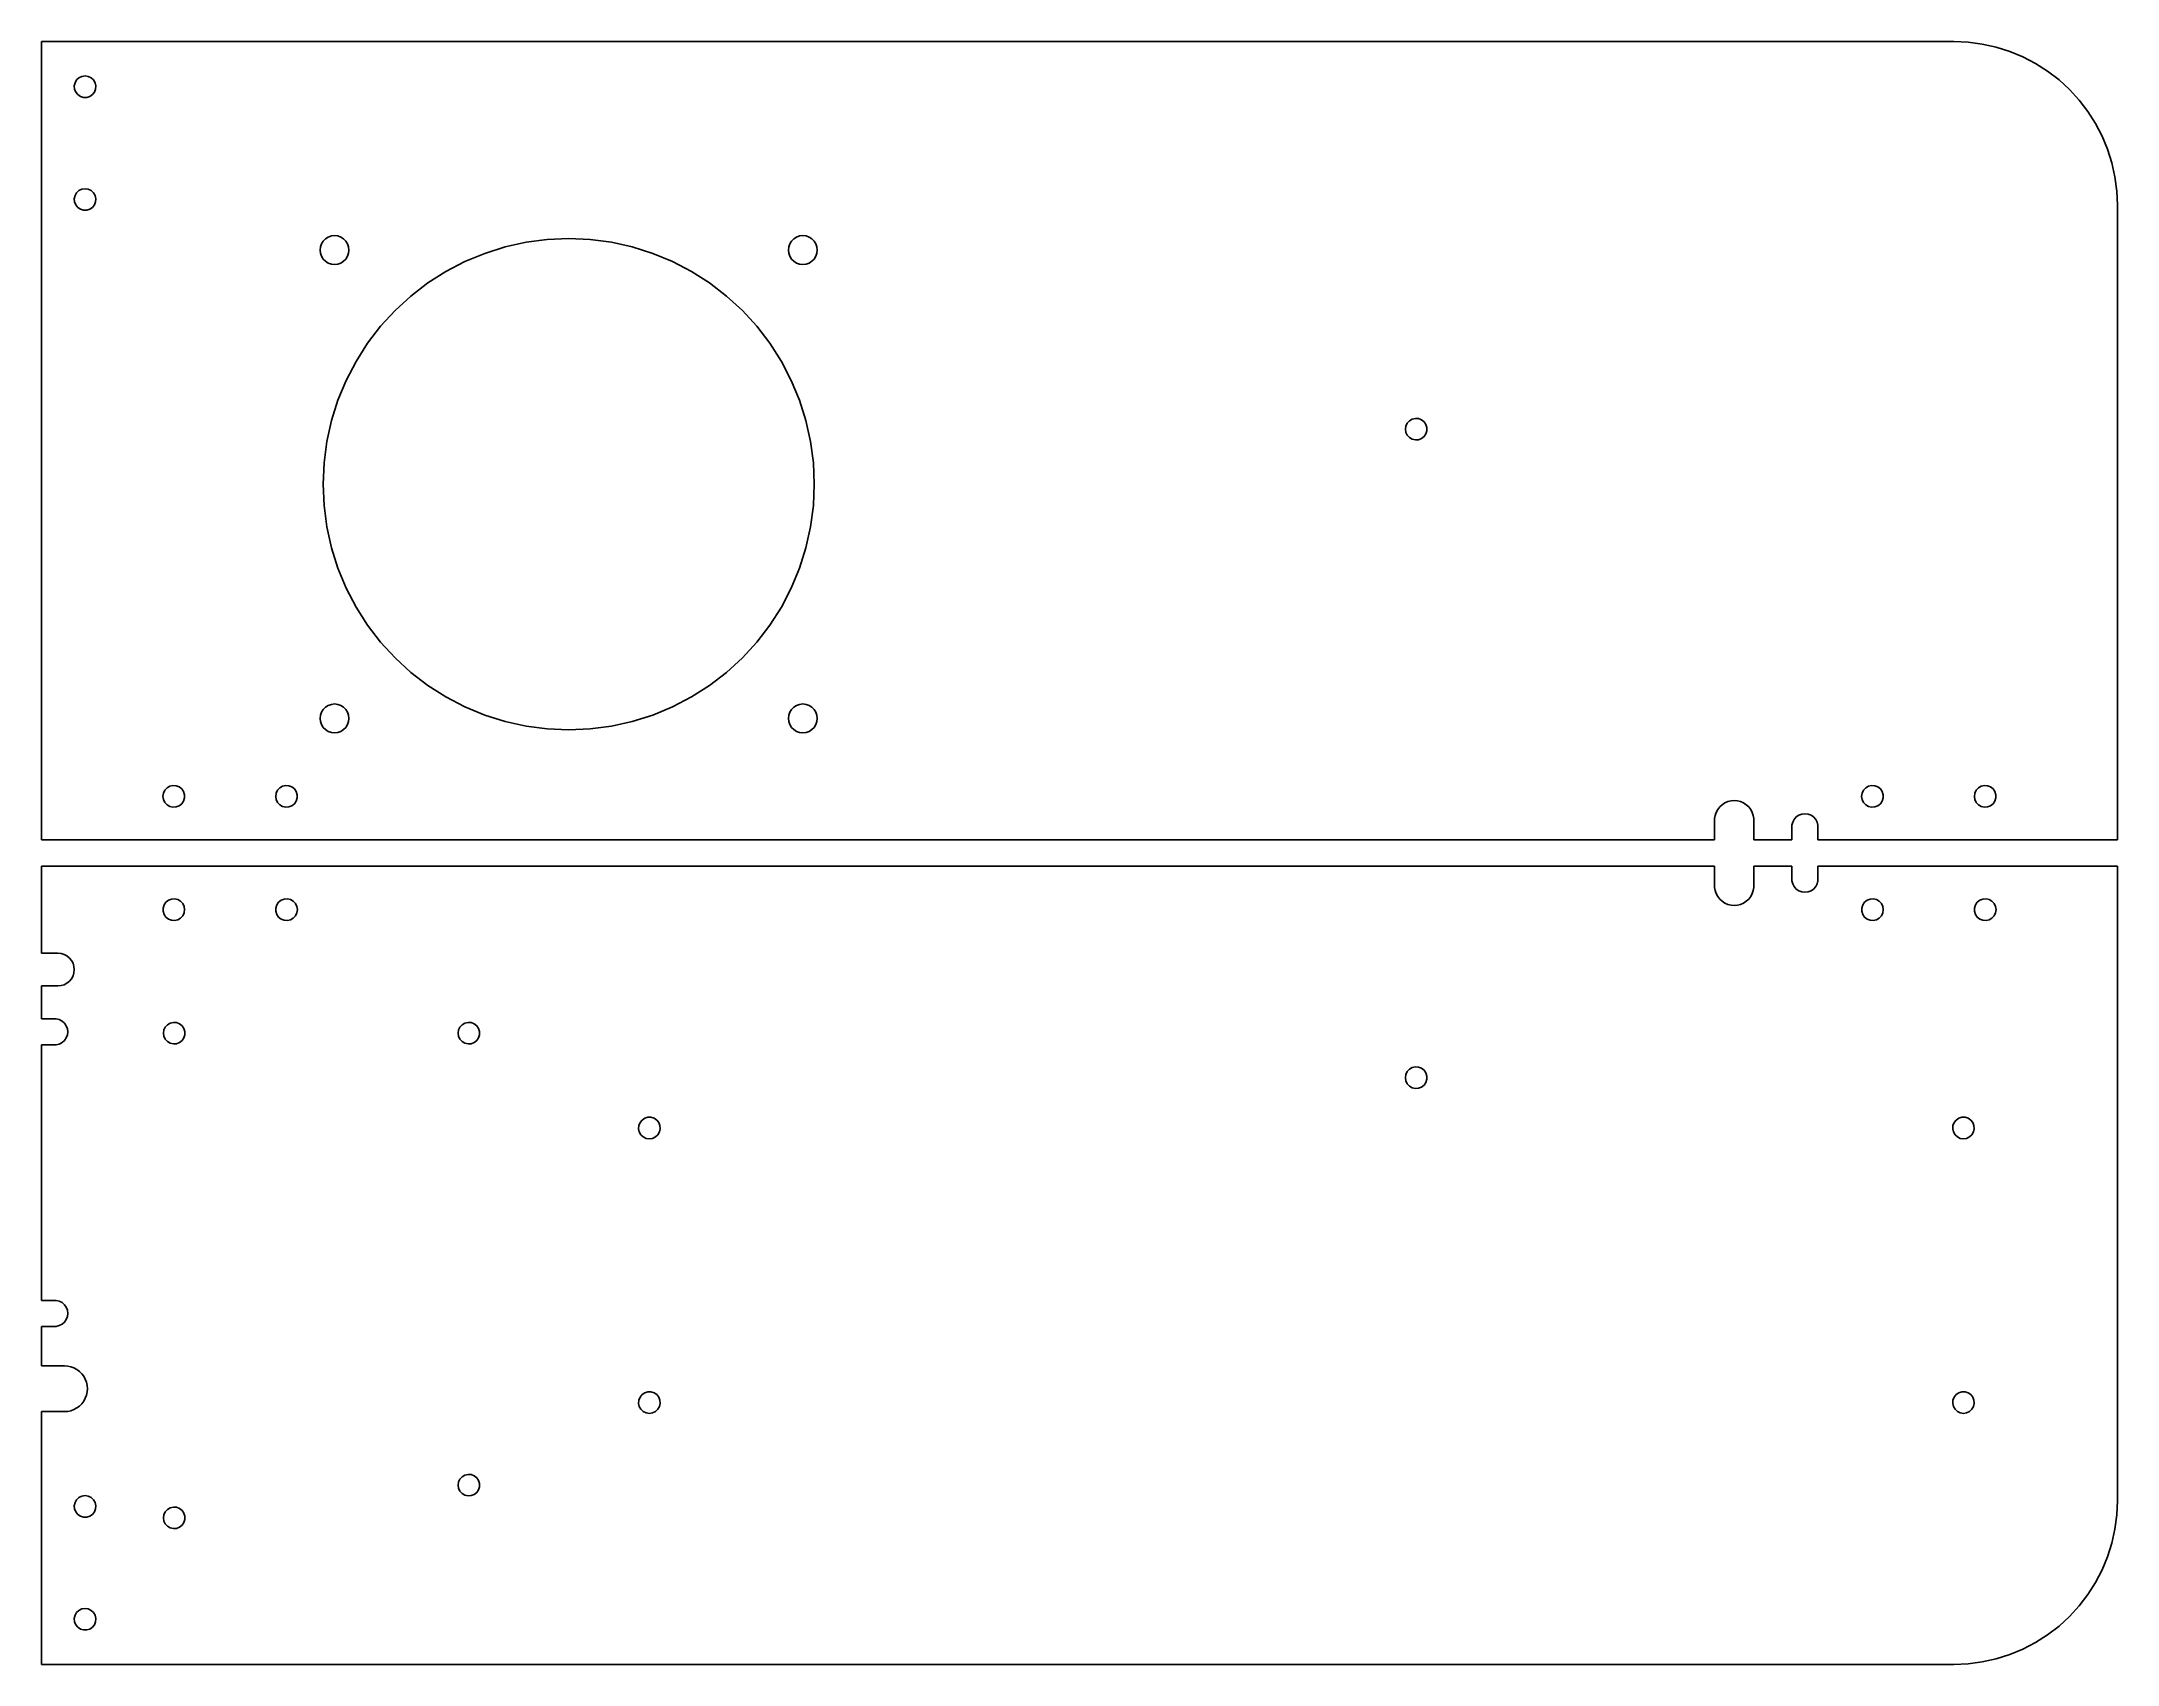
# Model space of a CAD drawing. Header units: metres. Extents: x 0 to 317, y -126 to 122.
import ezdxf

# ---------------------------------------------------------------- set-up
doc = ezdxf.new("R2010")
doc.units = ezdxf.units.M

msp = doc.modelspace()

# ---------------------------------------------------------------- linework, layer by layer
for p, q in [((292, 121.88), (0, 121.88)), ((0, 121.88), (0, 0)), ((294.179, 121.785), (292, 121.88)), ((296.341, 121.5), (294.179, 121.785)), ((298.47, 121.028), (296.341, 121.5)), ((300.55, 120.372), (298.47, 121.028)), ((302.565, 119.538), (300.55, 120.372)), ((304.5, 118.531), (302.565, 119.538)), ((306.339, 117.359), (304.5, 118.531)), ((308.07, 116.031), (306.339, 117.359)), ((5.00461, 115.103), (5.11404, 115.583)), ((5.04137, 114.613), (5.00461, 115.103)), ((5.22105, 114.155), (5.04137, 114.613)), ((5.11404, 115.583), (5.35997, 116.009)), ((5.52771, 113.77), (5.22105, 114.155)), ((5.35997, 116.009), (5.72052, 116.343)), ((5.72052, 116.343), (6.16365, 116.557)), ((6.16365, 116.557), (6.64999, 116.63)), ((6.64999, 116.63), (7.13634, 116.557)), ((7.13634, 116.557), (7.57947, 116.343)), ((7.57947, 116.343), (7.94002, 116.009)), ((8.07893, 114.155), (7.77228, 113.77)), ((7.94002, 116.009), (8.18593, 115.583)), ((8.25862, 114.613), (8.07893, 114.155)), ((8.18593, 115.583), (8.29538, 115.103)), ((8.29538, 115.103), (8.25862, 114.613)), ((309.678, 114.558), (308.07, 116.031)), ((311.151, 112.95), (309.678, 114.558)), ((5.93408, 113.493), (5.52771, 113.77)), ((6.40407, 113.348), (5.93408, 113.493)), ((6.8959, 113.348), (6.40407, 113.348)), ((7.36591, 113.493), (6.8959, 113.348)), ((7.77228, 113.77), (7.36591, 113.493)), ((312.479, 111.219), (311.151, 112.95)), ((313.651, 109.38), (312.479, 111.219)), ((314.658, 107.445), (313.651, 109.38)), ((315.492, 105.43), (314.658, 107.445)), ((316.148, 103.35), (315.492, 105.43)), ((316.62, 101.221), (316.148, 103.35)), ((5.00461, 97.8833), (5.11404, 98.3628)), ((5.11404, 98.3628), (5.35997, 98.7888)), ((5.35997, 98.7888), (5.72052, 99.1233)), ((5.72052, 99.1233), (6.16365, 99.3367)), ((6.16365, 99.3367), (6.64999, 99.41)), ((6.64999, 99.41), (7.13634, 99.3367)), ((7.13634, 99.3367), (7.57947, 99.1233)), ((7.57947, 99.1233), (7.94002, 98.7888)), ((7.94002, 98.7888), (8.18593, 98.3628)), ((8.18593, 98.3628), (8.29538, 97.8833)), ((316.905, 99.0589), (316.62, 101.221)), ((317, 96.88), (316.905, 99.0589)), ((5.04137, 97.3928), (5.00461, 97.8833)), ((5.22105, 96.935), (5.04137, 97.3928)), ((5.52771, 96.5505), (5.22105, 96.935)), ((5.93408, 96.2734), (5.52771, 96.5505)), ((6.40407, 96.1284), (5.93408, 96.2734)), ((6.8959, 96.1284), (6.40407, 96.1284)), ((7.36591, 96.2734), (6.8959, 96.1284)), ((7.77228, 96.5505), (7.36591, 96.2734)), ((8.07893, 96.935), (7.77228, 96.5505)), ((8.25862, 97.3928), (8.07893, 96.935)), ((8.29538, 97.8833), (8.25862, 97.3928)), ((317, 0), (317, 96.88)), ((43.3783, 91.77), (43.7955, 92.0321)), ((43.7955, 92.0321), (44.2605, 92.1948)), ((44.2605, 92.1948), (44.75, 92.25)), ((44.75, 92.25), (45.2395, 92.1948)), ((45.2395, 92.1948), (45.7045, 92.0321)), ((45.7045, 92.0321), (46.1217, 91.77)), ((114.878, 91.77), (115.295, 92.0321)), ((115.295, 92.0321), (115.76, 92.1948)), ((115.76, 92.1948), (116.25, 92.25)), ((116.25, 92.25), (116.74, 92.1948)), ((116.74, 92.1948), (117.205, 92.0321)), ((117.205, 92.0321), (117.622, 91.77)), ((42.55, 90.05), (42.6051, 90.5395)), ((42.6051, 89.5604), (42.55, 90.05)), ((42.6051, 90.5395), (42.7679, 91.0045)), ((42.7679, 89.0954), (42.6051, 89.5604)), ((42.7679, 91.0045), (43.03, 91.4217)), ((43.03, 88.6783), (42.7679, 89.0954)), ((43.03, 91.4217), (43.3783, 91.77)), ((46.1217, 91.77), (46.47, 91.4217)), ((46.47, 91.4217), (46.7321, 91.0045)), ((46.7321, 89.0954), (46.47, 88.6783)), ((46.7321, 91.0045), (46.8948, 90.5395)), ((46.8948, 89.5604), (46.7321, 89.0954)), ((46.8948, 90.5395), (46.95, 90.05)), ((46.95, 90.05), (46.8948, 89.5604)), ((64.6518, 88.2865), (67.6742, 89.5385)), ((67.6742, 89.5385), (70.7943, 90.5222)), ((70.7943, 90.5222), (73.9882, 91.2303)), ((73.9882, 91.2303), (77.2317, 91.6573)), ((77.2317, 91.6573), (80.5, 91.8)), ((80.5, 91.8), (83.7683, 91.6573)), ((83.7683, 91.6573), (87.0118, 91.2303)), ((87.0118, 91.2303), (90.2057, 90.5222)), ((90.2057, 90.5222), (93.3257, 89.5385)), ((93.3257, 89.5385), (96.3482, 88.2865)), ((114.05, 90.05), (114.105, 90.5395)), ((114.105, 89.5604), (114.05, 90.05)), ((114.105, 90.5395), (114.268, 91.0045)), ((114.268, 89.0954), (114.105, 89.5604)), ((114.268, 91.0045), (114.53, 91.4217)), ((114.53, 88.6783), (114.268, 89.0954)), ((114.53, 91.4217), (114.878, 91.77)), ((117.622, 91.77), (117.97, 91.4217)), ((117.97, 91.4217), (118.232, 91.0045)), ((118.232, 89.0954), (117.97, 88.6783)), ((118.232, 91.0045), (118.395, 90.5395)), ((118.395, 89.5604), (118.232, 89.0954)), ((118.395, 90.5395), (118.45, 90.05)), ((118.45, 90.05), (118.395, 89.5604)), ((43.3783, 88.33), (43.03, 88.6783)), ((43.7955, 88.0679), (43.3783, 88.33)), ((44.2605, 87.9052), (43.7955, 88.0679)), ((44.75, 87.85), (44.2605, 87.9052)), ((45.2395, 87.9052), (44.75, 87.85)), ((45.7045, 88.0679), (45.2395, 87.9052)), ((46.1217, 88.33), (45.7045, 88.0679)), ((46.47, 88.6783), (46.1217, 88.33)), ((58.9909, 85.0182), (61.75, 86.7759)), ((61.75, 86.7759), (64.6518, 88.2865)), ((96.3482, 88.2865), (99.25, 86.7759)), ((99.25, 86.7759), (102.009, 85.0182)), ((114.878, 88.33), (114.53, 88.6783)), ((115.295, 88.0679), (114.878, 88.33)), ((115.76, 87.9052), (115.295, 88.0679)), ((116.25, 87.85), (115.76, 87.9052)), ((116.74, 87.9052), (116.25, 87.85)), ((117.205, 88.0679), (116.74, 87.9052)), ((117.622, 88.33), (117.205, 88.0679)), ((117.97, 88.6783), (117.622, 88.33)), ((53.9835, 80.8165), (56.3955, 83.0267)), ((56.3955, 83.0267), (58.9909, 85.0182)), ((102.009, 85.0182), (104.605, 83.0267)), ((104.605, 83.0267), (107.016, 80.8165)), ((51.7733, 78.4045), (53.9835, 80.8165)), ((107.016, 80.8165), (109.227, 78.4045)), ((49.7818, 75.8091), (51.7733, 78.4045)), ((109.227, 78.4045), (111.218, 75.8091)), ((46.5135, 70.1482), (48.024, 73.05)), ((48.024, 73.05), (49.7818, 75.8091)), ((111.218, 75.8091), (112.976, 73.05)), ((112.976, 73.05), (114.487, 70.1482)), ((45.2615, 67.1257), (46.5135, 70.1482)), ((114.487, 70.1482), (115.738, 67.1257)), ((44.2778, 64.0057), (45.2615, 67.1257)), ((115.738, 67.1257), (116.722, 64.0057)), ((43.5697, 60.8118), (44.2778, 64.0057)), ((116.722, 64.0057), (117.43, 60.8118)), ((208.346, 63.1863), (208.559, 63.6295)), ((208.559, 63.6295), (208.894, 63.99)), ((208.894, 63.99), (209.319, 64.2359)), ((209.319, 64.2359), (209.799, 64.3454)), ((209.799, 64.3454), (210.289, 64.3086)), ((210.289, 64.3086), (210.747, 64.1289)), ((210.747, 64.1289), (211.132, 63.8223)), ((211.132, 63.8223), (211.409, 63.4159)), ((211.409, 63.4159), (211.554, 62.9459)), ((43.1427, 57.5683), (43.5697, 60.8118)), ((117.43, 60.8118), (117.857, 57.5683)), ((208.272, 62.7), (208.346, 63.1863)), ((208.346, 62.2136), (208.272, 62.7)), ((208.559, 61.7705), (208.346, 62.2136)), ((208.894, 61.41), (208.559, 61.7705)), ((209.319, 61.164), (208.894, 61.41)), ((209.799, 61.0546), (209.319, 61.164)), ((210.289, 61.0914), (209.799, 61.0546)), ((210.747, 61.2711), (210.289, 61.0914)), ((211.132, 61.5777), (210.747, 61.2711)), ((211.409, 61.9841), (211.132, 61.5777)), ((211.554, 62.4541), (211.409, 61.9841)), ((211.554, 62.9459), (211.554, 62.4541)), ((43, 54.3), (43.1427, 57.5683)), ((117.857, 57.5683), (118, 54.3)), ((43.1427, 51.0316), (43, 54.3)), ((118, 54.3), (117.857, 51.0316)), ((43.5697, 47.7882), (43.1427, 51.0316)), ((117.857, 51.0316), (117.43, 47.7882)), ((44.2778, 44.5943), (43.5697, 47.7882)), ((117.43, 47.7882), (116.722, 44.5943)), ((45.2615, 41.4742), (44.2778, 44.5943)), ((116.722, 44.5943), (115.738, 41.4742)), ((46.5135, 38.4518), (45.2615, 41.4742)), ((115.738, 41.4742), (114.487, 38.4518)), ((48.024, 35.55), (46.5135, 38.4518)), ((114.487, 38.4518), (112.976, 35.55)), ((49.7818, 32.7909), (48.024, 35.55)), ((112.976, 35.55), (111.218, 32.7909)), ((51.7733, 30.1954), (49.7818, 32.7909)), ((111.218, 32.7909), (109.227, 30.1954)), ((53.9835, 27.7835), (51.7733, 30.1954)), ((109.227, 30.1954), (107.016, 27.7835)), ((56.3955, 25.5733), (53.9835, 27.7835)), ((58.9909, 23.5818), (56.3955, 25.5733)), ((104.605, 25.5733), (102.009, 23.5818)), ((107.016, 27.7835), (104.605, 25.5733)), ((61.75, 21.824), (58.9909, 23.5818)), ((102.009, 23.5818), (99.25, 21.824)), ((42.55, 18.55), (42.6051, 19.0395)), ((42.6051, 19.0395), (42.7679, 19.5045)), ((42.7679, 19.5045), (43.03, 19.9217)), ((43.03, 19.9217), (43.3783, 20.27)), ((43.3783, 20.27), (43.7955, 20.5321)), ((43.7955, 20.5321), (44.2605, 20.6948)), ((44.2605, 20.6948), (44.75, 20.75)), ((44.75, 20.75), (45.2395, 20.6948)), ((45.2395, 20.6948), (45.7045, 20.5321)), ((45.7045, 20.5321), (46.1217, 20.27)), ((46.1217, 20.27), (46.47, 19.9217)), ((46.47, 19.9217), (46.7321, 19.5045)), ((46.7321, 19.5045), (46.8948, 19.0395)), ((46.8948, 19.0395), (46.95, 18.55)), ((64.6518, 20.3134), (61.75, 21.824)), ((67.6742, 19.0615), (64.6518, 20.3134)), ((70.7943, 18.0778), (67.6742, 19.0615)), ((93.3257, 19.0615), (90.2057, 18.0778)), ((96.3482, 20.3134), (93.3257, 19.0615)), ((99.25, 21.824), (96.3482, 20.3134)), ((114.05, 18.55), (114.105, 19.0395)), ((114.105, 19.0395), (114.268, 19.5045)), ((114.268, 19.5045), (114.53, 19.9217)), ((114.53, 19.9217), (114.878, 20.27)), ((114.878, 20.27), (115.295, 20.5321)), ((115.295, 20.5321), (115.76, 20.6948)), ((115.76, 20.6948), (116.25, 20.75)), ((116.25, 20.75), (116.74, 20.6948)), ((116.74, 20.6948), (117.205, 20.5321)), ((117.205, 20.5321), (117.622, 20.27)), ((117.622, 20.27), (117.97, 19.9217)), ((117.97, 19.9217), (118.232, 19.5045)), ((118.232, 19.5045), (118.395, 19.0395)), ((118.395, 19.0395), (118.45, 18.55)), ((42.6051, 18.0604), (42.55, 18.55)), ((42.7679, 17.5954), (42.6051, 18.0604)), ((43.03, 17.1783), (42.7679, 17.5954)), ((43.3783, 16.83), (43.03, 17.1783)), ((43.7955, 16.5679), (43.3783, 16.83)), ((44.2605, 16.4052), (43.7955, 16.5679)), ((44.75, 16.35), (44.2605, 16.4052)), ((45.2395, 16.4052), (44.75, 16.35)), ((45.7045, 16.5679), (45.2395, 16.4052)), ((46.1217, 16.83), (45.7045, 16.5679)), ((46.47, 17.1783), (46.1217, 16.83)), ((46.7321, 17.5954), (46.47, 17.1783)), ((46.8948, 18.0604), (46.7321, 17.5954)), ((46.95, 18.55), (46.8948, 18.0604)), ((73.9882, 17.3697), (70.7943, 18.0778)), ((77.2317, 16.9427), (73.9882, 17.3697)), ((80.5, 16.8), (77.2317, 16.9427)), ((83.7683, 16.9427), (80.5, 16.8)), ((87.0118, 17.3697), (83.7683, 16.9427)), ((90.2057, 18.0778), (87.0118, 17.3697)), ((114.105, 18.0604), (114.05, 18.55)), ((114.268, 17.5954), (114.105, 18.0604)), ((114.53, 17.1783), (114.268, 17.5954)), ((114.878, 16.83), (114.53, 17.1783)), ((115.295, 16.5679), (114.878, 16.83)), ((115.76, 16.4052), (115.295, 16.5679)), ((116.25, 16.35), (115.76, 16.4052)), ((116.74, 16.4052), (116.25, 16.35)), ((117.205, 16.5679), (116.74, 16.4052)), ((117.622, 16.83), (117.205, 16.5679)), ((117.97, 17.1783), (117.622, 16.83)), ((118.232, 17.5954), (117.97, 17.1783)), ((118.395, 18.0604), (118.232, 17.5954)), ((118.45, 18.55), (118.395, 18.0604)), ((18.55, 6.64999), (18.6233, 7.13634)), ((18.6233, 6.16365), (18.55, 6.64999)), ((18.6233, 7.13634), (18.8367, 7.57947)), ((18.8367, 7.57947), (19.1712, 7.94002)), ((19.1712, 7.94002), (19.5972, 8.18593)), ((19.5972, 8.18593), (20.0767, 8.29538)), ((20.0767, 8.29538), (20.5672, 8.25862)), ((20.5672, 8.25862), (21.025, 8.07893)), ((21.025, 8.07893), (21.4095, 7.77228)), ((21.4095, 7.77228), (21.6866, 7.36591)), ((21.6866, 7.36591), (21.8316, 6.8959)), ((21.8316, 6.40407), (21.6866, 5.93408)), ((21.8316, 6.8959), (21.8316, 6.40407)), ((35.77, 6.64999), (35.8433, 7.13634)), ((35.8433, 6.16365), (35.77, 6.64999)), ((35.8433, 7.13634), (36.0567, 7.57947)), ((36.0567, 7.57947), (36.3912, 7.94002)), ((36.3912, 7.94002), (36.8172, 8.18593)), ((36.8172, 8.18593), (37.2967, 8.29538)), ((37.2967, 8.29538), (37.7872, 8.25862)), ((37.7872, 8.25862), (38.245, 8.07893)), ((38.245, 8.07893), (38.6295, 7.77228)), ((38.6295, 7.77228), (38.9066, 7.36591)), ((38.9066, 7.36591), (39.0516, 6.8959)), ((39.0516, 6.40407), (38.9066, 5.93408)), ((39.0516, 6.8959), (39.0516, 6.40407)), ((277.93, 6.64999), (278.003, 7.13634)), ((278.003, 6.16365), (277.93, 6.64999)), ((278.003, 7.13634), (278.217, 7.57947)), ((278.217, 7.57947), (278.551, 7.94002)), ((278.551, 7.94002), (278.977, 8.18593)), ((278.977, 8.18593), (279.457, 8.29538)), ((279.457, 8.29538), (279.947, 8.25862)), ((279.947, 8.25862), (280.405, 8.07893)), ((280.405, 8.07893), (280.79, 7.77228)), ((280.79, 7.77228), (281.067, 7.36591)), ((281.067, 7.36591), (281.212, 6.8959)), ((281.212, 6.40407), (281.067, 5.93408)), ((281.212, 6.8959), (281.212, 6.40407)), ((295.15, 6.64999), (295.223, 7.13634)), ((295.223, 6.16365), (295.15, 6.64999)), ((295.223, 7.13634), (295.437, 7.57947)), ((295.437, 7.57947), (295.771, 7.94002)), ((295.771, 7.94002), (296.197, 8.18593)), ((296.197, 8.18593), (296.677, 8.29538)), ((296.677, 8.29538), (297.167, 8.25862)), ((297.167, 8.25862), (297.625, 8.07893)), ((297.625, 8.07893), (298.01, 7.77228)), ((298.01, 7.77228), (298.287, 7.36591)), ((298.287, 7.36591), (298.432, 6.8959)), ((298.432, 6.40407), (298.287, 5.93408)), ((298.432, 6.8959), (298.432, 6.40407)), ((18.8367, 5.72052), (18.6233, 6.16365)), ((19.1712, 5.35997), (18.8367, 5.72052)), ((19.5972, 5.11404), (19.1712, 5.35997)), ((20.0767, 5.00461), (19.5972, 5.11404)), ((20.5672, 5.04137), (20.0767, 5.00461)), ((21.025, 5.22105), (20.5672, 5.04137)), ((21.4095, 5.52771), (21.025, 5.22105)), ((21.6866, 5.93408), (21.4095, 5.52771)), ((36.0567, 5.72052), (35.8433, 6.16365)), ((36.3912, 5.35997), (36.0567, 5.72052)), ((36.8172, 5.11404), (36.3912, 5.35997)), ((37.2967, 5.00461), (36.8172, 5.11404)), ((37.7872, 5.04137), (37.2967, 5.00461)), ((38.245, 5.22105), (37.7872, 5.04137)), ((38.6295, 5.52771), (38.245, 5.22105)), ((38.9066, 5.93408), (38.6295, 5.52771)), ((255.49, 3.24773), (255.572, 3.73645)), ((255.49, 0), (255.49, 3.24773)), ((255.572, 3.73645), (255.733, 4.20508)), ((255.733, 4.20508), (255.968, 4.64084)), ((255.968, 4.64084), (256.273, 5.03183)), ((256.273, 5.03183), (256.637, 5.36742)), ((256.637, 5.36742), (257.052, 5.63841)), ((257.052, 5.63841), (257.506, 5.83745)), ((257.506, 5.83745), (257.986, 5.95908)), ((257.986, 5.95908), (258.48, 6)), ((258.48, 6), (258.974, 5.95908)), ((258.974, 5.95908), (259.454, 5.83745)), ((259.454, 5.83745), (259.908, 5.63841)), ((259.908, 5.63841), (260.323, 5.36742)), ((260.323, 5.36742), (260.687, 5.03183)), ((260.687, 5.03183), (260.991, 4.64084)), ((260.991, 4.64084), (261.227, 4.20508)), ((261.227, 4.20508), (261.388, 3.73645)), ((261.388, 3.73645), (261.47, 3.24773)), ((261.47, 3.24773), (261.47, 0)), ((267.634, 3.13612), (267.954, 3.49701)), ((267.954, 3.49701), (268.351, 3.7709)), ((268.351, 3.7709), (268.801, 3.94188)), ((268.801, 3.94188), (269.28, 4)), ((269.28, 4), (269.759, 3.94188)), ((269.759, 3.94188), (270.209, 3.7709)), ((270.209, 3.7709), (270.606, 3.49701)), ((270.606, 3.49701), (270.926, 3.13612)), ((278.217, 5.72052), (278.003, 6.16365)), ((278.551, 5.35997), (278.217, 5.72052)), ((278.977, 5.11404), (278.551, 5.35997)), ((279.457, 5.00461), (278.977, 5.11404)), ((279.947, 5.04137), (279.457, 5.00461)), ((280.405, 5.22105), (279.947, 5.04137)), ((280.79, 5.52771), (280.405, 5.22105)), ((281.067, 5.93408), (280.79, 5.52771)), ((295.437, 5.72052), (295.223, 6.16365)), ((295.771, 5.35997), (295.437, 5.72052)), ((296.197, 5.11404), (295.771, 5.35997)), ((296.677, 5.00461), (296.197, 5.11404)), ((297.167, 5.04137), (296.677, 5.00461)), ((297.625, 5.22105), (297.167, 5.04137)), ((298.01, 5.52771), (297.625, 5.22105)), ((298.287, 5.93408), (298.01, 5.52771)), ((0, 0), (255.49, 0)), ((261.47, 0), (267.295, 0)), ((267.295, 2.24106), (267.41, 2.7092)), ((267.295, 0), (267.295, 2.24106)), ((267.41, 2.7092), (267.634, 3.13612)), ((270.926, 3.13612), (271.15, 2.7092)), ((271.15, 2.7092), (271.265, 2.24106)), ((271.265, 2.24106), (271.265, 0)), ((271.265, 0), (317, 0)), ((255.49, -3.99998), (0, -3.99998)), ((0, -3.99998), (0, -17.3)), ((255.49, -7.24773), (255.49, -3.99998)), ((267.295, -3.99998), (261.47, -3.99998)), ((261.47, -3.99998), (261.47, -7.24773)), ((267.295, -6.24106), (267.295, -3.99998)), ((267.41, -6.7092), (267.295, -6.24106)), ((271.265, -6.24106), (271.15, -6.7092)), ((317, -3.99998), (271.265, -3.99998)), ((271.265, -3.99998), (271.265, -6.24106)), ((317, -100.88), (317, -3.99998)), ((18.9905, -9.52771), (19.375, -9.22105)), ((19.375, -9.22105), (19.8328, -9.04137)), ((19.8328, -9.04137), (20.3233, -9.00461)), ((20.3233, -9.00461), (20.8028, -9.11404)), ((20.8028, -9.11404), (21.2287, -9.35997)), ((21.2287, -9.35997), (21.5633, -9.72052)), ((36.2104, -9.52771), (36.595, -9.22105)), ((36.595, -9.22105), (37.0528, -9.04137)), ((37.0528, -9.04137), (37.5433, -9.00461)), ((37.5433, -9.00461), (38.0228, -9.11404)), ((38.0228, -9.11404), (38.4487, -9.35997)), ((38.4487, -9.35997), (38.7833, -9.72052)), ((255.572, -7.73645), (255.49, -7.24773)), ((255.733, -8.20508), (255.572, -7.73645)), ((255.968, -8.64084), (255.733, -8.20508)), ((256.273, -9.03183), (255.968, -8.64084)), ((256.637, -9.36742), (256.273, -9.03183)), ((257.052, -9.63841), (256.637, -9.36742)), ((260.323, -9.36742), (259.908, -9.63841)), ((260.687, -9.03183), (260.323, -9.36742)), ((260.991, -8.64084), (260.687, -9.03183)), ((261.227, -8.20508), (260.991, -8.64084)), ((261.388, -7.73645), (261.227, -8.20508)), ((261.47, -7.24773), (261.388, -7.73645)), ((267.634, -7.13612), (267.41, -6.7092)), ((267.954, -7.49701), (267.634, -7.13612)), ((268.351, -7.7709), (267.954, -7.49701)), ((268.801, -7.94188), (268.351, -7.7709)), ((269.28, -8), (268.801, -7.94188)), ((269.759, -7.94188), (269.28, -8)), ((270.209, -7.7709), (269.759, -7.94188)), ((270.606, -7.49701), (270.209, -7.7709)), ((270.926, -7.13612), (270.606, -7.49701)), ((271.15, -6.7092), (270.926, -7.13612)), ((278.37, -9.52771), (278.755, -9.22105)), ((278.755, -9.22105), (279.213, -9.04137)), ((279.213, -9.04137), (279.703, -9.00461)), ((279.703, -9.00461), (280.183, -9.11404)), ((280.183, -9.11404), (280.609, -9.35997)), ((280.609, -9.35997), (280.943, -9.72052)), ((295.59, -9.52771), (295.975, -9.22105)), ((295.975, -9.22105), (296.433, -9.04137)), ((296.433, -9.04137), (296.923, -9.00461)), ((296.923, -9.00461), (297.403, -9.11404)), ((297.403, -9.11404), (297.829, -9.35997)), ((297.829, -9.35997), (298.163, -9.72052)), ((18.5684, -10.4041), (18.7134, -9.93408)), ((18.5684, -10.8959), (18.5684, -10.4041)), ((18.7134, -11.3659), (18.5684, -10.8959)), ((18.7134, -9.93408), (18.9905, -9.52771)), ((18.9905, -11.7723), (18.7134, -11.3659)), ((19.375, -12.0789), (18.9905, -11.7723)), ((19.8328, -12.2586), (19.375, -12.0789)), ((20.3233, -12.2954), (19.8328, -12.2586)), ((20.8028, -12.1859), (20.3233, -12.2954)), ((21.2287, -11.94), (20.8028, -12.1859)), ((21.5633, -11.5795), (21.2287, -11.94)), ((21.5633, -9.72052), (21.7767, -10.1637)), ((21.7767, -11.1363), (21.5633, -11.5795)), ((21.7767, -10.1637), (21.85, -10.65)), ((21.85, -10.65), (21.7767, -11.1363)), ((35.7884, -10.4041), (35.9334, -9.93408)), ((35.7884, -10.8959), (35.7884, -10.4041)), ((35.9334, -11.3659), (35.7884, -10.8959)), ((35.9334, -9.93408), (36.2104, -9.52771)), ((36.2104, -11.7723), (35.9334, -11.3659)), ((36.595, -12.0789), (36.2104, -11.7723)), ((37.0528, -12.2586), (36.595, -12.0789)), ((37.5433, -12.2954), (37.0528, -12.2586)), ((38.0228, -12.1859), (37.5433, -12.2954)), ((38.4487, -11.94), (38.0228, -12.1859)), ((38.7833, -11.5795), (38.4487, -11.94)), ((38.7833, -9.72052), (38.9967, -10.1637)), ((38.9967, -11.1363), (38.7833, -11.5795)), ((38.9967, -10.1637), (39.07, -10.65)), ((39.07, -10.65), (38.9967, -11.1363)), ((257.506, -9.83745), (257.052, -9.63841)), ((257.986, -9.95908), (257.506, -9.83745)), ((258.48, -10), (257.986, -9.95908)), ((258.974, -9.95908), (258.48, -10)), ((259.454, -9.83745), (258.974, -9.95908)), ((259.908, -9.63841), (259.454, -9.83745)), ((277.948, -10.4041), (278.093, -9.93408)), ((277.948, -10.8959), (277.948, -10.4041)), ((278.093, -11.3659), (277.948, -10.8959)), ((278.093, -9.93408), (278.37, -9.52771)), ((278.37, -11.7723), (278.093, -11.3659)), ((278.755, -12.0789), (278.37, -11.7723)), ((279.213, -12.2586), (278.755, -12.0789)), ((279.703, -12.2954), (279.213, -12.2586)), ((280.183, -12.1859), (279.703, -12.2954)), ((280.609, -11.94), (280.183, -12.1859)), ((280.943, -11.5795), (280.609, -11.94)), ((280.943, -9.72052), (281.157, -10.1637)), ((281.157, -11.1363), (280.943, -11.5795)), ((281.157, -10.1637), (281.23, -10.65)), ((281.23, -10.65), (281.157, -11.1363)), ((295.168, -10.4041), (295.313, -9.93408)), ((295.168, -10.8959), (295.168, -10.4041)), ((295.313, -11.3659), (295.168, -10.8959)), ((295.313, -9.93408), (295.59, -9.52771)), ((295.59, -11.7723), (295.313, -11.3659)), ((295.975, -12.0789), (295.59, -11.7723)), ((296.433, -12.2586), (295.975, -12.0789)), ((296.923, -12.2954), (296.433, -12.2586)), ((297.403, -12.1859), (296.923, -12.2954)), ((297.829, -11.94), (297.403, -12.1859)), ((298.163, -11.5795), (297.829, -11.94)), ((298.163, -9.72052), (298.377, -10.1637)), ((298.377, -11.1363), (298.163, -11.5795)), ((298.377, -10.1637), (298.45, -10.65)), ((298.45, -10.65), (298.377, -11.1363)), ((0, -17.3), (2.5, -17.3)), ((2.5, -17.3), (2.98772, -17.348)), ((2.98772, -17.348), (3.4567, -17.4903)), ((3.4567, -17.4903), (3.88892, -17.7213)), ((3.88892, -17.7213), (4.26776, -18.0322)), ((4.26776, -18.0322), (4.57866, -18.4111)), ((4.57866, -18.4111), (4.80969, -18.8433)), ((4.80969, -18.8433), (4.95195, -19.3123)), ((3.4567, -22.1097), (2.98772, -22.252)), ((3.88892, -21.8787), (3.4567, -22.1097)), ((4.26776, -21.5678), (3.88892, -21.8787)), ((4.57866, -21.1889), (4.26776, -21.5678)), ((4.80969, -20.7567), (4.57866, -21.1889)), ((4.95195, -20.2877), (4.80969, -20.7567)), ((4.95195, -19.3123), (5, -19.8)), ((5, -19.8), (4.95195, -20.2877)), ((2.49998, -22.3), (0, -22.3)), ((0, -22.3), (0, -27.3146)), ((2.98772, -22.252), (2.49998, -22.3)), ((0, -27.3146), (2.24106, -27.3146)), ((2.24106, -27.3146), (2.7092, -27.43)), ((2.7092, -27.43), (3.13612, -27.654)), ((3.13612, -27.654), (3.49701, -27.9737)), ((3.49701, -27.9737), (3.7709, -28.3705)), ((3.7709, -28.3705), (3.94188, -28.8214)), ((18.8967, -28.5705), (19.2312, -28.21)), ((19.2312, -28.21), (19.6572, -27.9641)), ((19.6572, -27.9641), (20.1367, -27.8546)), ((20.1367, -27.8546), (20.6272, -27.8914)), ((20.6272, -27.8914), (21.085, -28.071)), ((21.085, -28.071), (21.4695, -28.3777)), ((21.4695, -28.3777), (21.7466, -28.7841)), ((63.8967, -28.5705), (64.2312, -28.21)), ((64.2312, -28.21), (64.6572, -27.9641)), ((64.6572, -27.9641), (65.1367, -27.8546)), ((65.1367, -27.8546), (65.6272, -27.8914)), ((65.6272, -27.8914), (66.085, -28.071)), ((66.085, -28.071), (66.4695, -28.3777)), ((66.4695, -28.3777), (66.7466, -28.7841)), ((2.24106, -31.2854), (0, -31.2854)), ((0, -31.2854), (0, -70.2946)), ((2.7092, -31.17), (2.24106, -31.2854)), ((3.13612, -30.946), (2.7092, -31.17)), ((3.49701, -30.6262), (3.13612, -30.946)), ((3.7709, -30.2294), (3.49701, -30.6262)), ((3.94188, -29.7786), (3.7709, -30.2294)), ((3.94188, -28.8214), (4, -29.3)), ((4, -29.3), (3.94188, -29.7786)), ((18.61, -29.5), (18.6833, -29.0136)), ((18.6833, -29.9863), (18.61, -29.5)), ((18.6833, -29.0136), (18.8967, -28.5705)), ((18.8967, -30.4295), (18.6833, -29.9863)), ((19.2312, -30.79), (18.8967, -30.4295)), ((19.6572, -31.0359), (19.2312, -30.79)), ((20.1367, -31.1454), (19.6572, -31.0359)), ((20.6272, -31.1086), (20.1367, -31.1454)), ((21.085, -30.9289), (20.6272, -31.1086)), ((21.4695, -30.6223), (21.085, -30.9289)), ((21.7466, -30.2159), (21.4695, -30.6223)), ((21.7466, -28.7841), (21.8916, -29.2541)), ((21.8916, -29.7459), (21.7466, -30.2159)), ((21.8916, -29.2541), (21.8916, -29.7459)), ((63.61, -29.5), (63.6833, -29.0136)), ((63.6833, -29.9863), (63.61, -29.5)), ((63.6833, -29.0136), (63.8967, -28.5705)), ((63.8967, -30.4295), (63.6833, -29.9863)), ((64.2312, -30.79), (63.8967, -30.4295)), ((64.6572, -31.0359), (64.2312, -30.79)), ((65.1367, -31.1454), (64.6572, -31.0359)), ((65.6272, -31.1086), (65.1367, -31.1454)), ((66.085, -30.9289), (65.6272, -31.1086)), ((66.4695, -30.6223), (66.085, -30.9289)), ((66.7466, -30.2159), (66.4695, -30.6223)), ((66.7466, -28.7841), (66.8916, -29.2541)), ((66.8916, -29.7459), (66.7466, -30.2159)), ((66.8916, -29.2541), (66.8916, -29.7459)), ((208.894, -35.01), (209.319, -34.7641)), ((209.319, -34.7641), (209.799, -34.6546)), ((209.799, -34.6546), (210.289, -34.6914)), ((210.289, -34.6914), (210.747, -34.871)), ((208.272, -36.3), (208.346, -35.8136)), ((208.346, -36.7863), (208.272, -36.3)), ((208.346, -35.8136), (208.559, -35.3705)), ((208.559, -37.2295), (208.346, -36.7863)), ((208.559, -35.3705), (208.894, -35.01)), ((208.894, -37.59), (208.559, -37.2295)), ((209.319, -37.8359), (208.894, -37.59)), ((209.799, -37.9454), (209.319, -37.8359)), ((210.289, -37.9086), (209.799, -37.9454)), ((210.747, -37.7289), (210.289, -37.9086)), ((210.747, -34.871), (211.132, -35.1777)), ((211.132, -37.4223), (210.747, -37.7289)), ((211.132, -35.1777), (211.409, -35.5841)), ((211.409, -37.0159), (211.132, -37.4223)), ((211.409, -35.5841), (211.554, -36.0541)), ((211.554, -36.5459), (211.409, -37.0159)), ((211.554, -36.0541), (211.554, -36.5459)), ((91.1746, -44.1083), (91.2114, -43.6178)), ((91.284, -44.5878), (91.1746, -44.1083)), ((91.2114, -43.6178), (91.3911, -43.16)), ((91.3911, -43.16), (91.6977, -42.7755)), ((91.6977, -42.7755), (92.1041, -42.4984)), ((92.1041, -42.4984), (92.5741, -42.3534)), ((92.5741, -42.3534), (93.0659, -42.3534)), ((93.0659, -42.3534), (93.5359, -42.4984)), ((93.5359, -42.4984), (93.9423, -42.7755)), ((93.9423, -42.7755), (94.2489, -43.16)), ((94.2489, -43.16), (94.4286, -43.6178)), ((94.4654, -44.1083), (94.3559, -44.5878)), ((94.4286, -43.6178), (94.4654, -44.1083)), ((291.835, -44.1083), (291.871, -43.6178)), ((291.944, -44.5878), (291.835, -44.1083)), ((291.871, -43.6178), (292.051, -43.16)), ((292.051, -43.16), (292.358, -42.7755)), ((292.358, -42.7755), (292.764, -42.4984)), ((292.764, -42.4984), (293.234, -42.3534)), ((293.234, -42.3534), (293.726, -42.3534)), ((293.726, -42.3534), (294.196, -42.4984)), ((294.196, -42.4984), (294.602, -42.7755)), ((294.602, -42.7755), (294.909, -43.16)), ((294.909, -43.16), (295.089, -43.6178)), ((295.125, -44.1083), (295.016, -44.5878)), ((295.089, -43.6178), (295.125, -44.1083)), ((91.53, -45.0137), (91.284, -44.5878)), ((91.8905, -45.3483), (91.53, -45.0137)), ((92.3336, -45.5617), (91.8905, -45.3483)), ((92.82, -45.635), (92.3336, -45.5617)), ((93.3063, -45.5617), (92.82, -45.635)), ((93.7495, -45.3483), (93.3063, -45.5617)), ((94.11, -45.0137), (93.7495, -45.3483)), ((94.3559, -44.5878), (94.11, -45.0137)), ((292.19, -45.0137), (291.944, -44.5878)), ((292.551, -45.3483), (292.19, -45.0137)), ((292.994, -45.5617), (292.551, -45.3483)), ((293.48, -45.635), (292.994, -45.5617)), ((293.966, -45.5617), (293.48, -45.635)), ((294.409, -45.3483), (293.966, -45.5617)), ((294.77, -45.0137), (294.409, -45.3483)), ((295.016, -44.5878), (294.77, -45.0137)), ((0, -70.2946), (2.24106, -70.2946)), ((2.24106, -70.2946), (2.7092, -70.41)), ((2.7092, -70.41), (3.13612, -70.634)), ((3.13612, -70.634), (3.49701, -70.9538)), ((3.49701, -70.9538), (3.7709, -71.3505)), ((3.7709, -71.3505), (3.94188, -71.8014)), ((3.94188, -72.7586), (3.7709, -73.2094)), ((3.94188, -71.8014), (4, -72.28)), ((4, -72.28), (3.94188, -72.7586)), ((2.24106, -74.2654), (0, -74.2654)), ((0, -74.2654), (0, -80.28)), ((2.7092, -74.15), (2.24106, -74.2654)), ((3.13612, -73.926), (2.7092, -74.15)), ((3.49701, -73.6062), (3.13612, -73.926)), ((3.7709, -73.2094), (3.49701, -73.6062)), ((0, -80.28), (3.5, -80.28)), ((3.5, -80.28), (3.99809, -80.3156)), ((3.99809, -80.3156), (4.48605, -80.4218)), ((4.48605, -80.4218), (4.95395, -80.5963)), ((4.95395, -80.5963), (5.39224, -80.8356)), ((5.39224, -80.8356), (5.79201, -81.1349)), ((5.79201, -81.1349), (6.14511, -81.488)), ((6.14511, -81.488), (6.44438, -81.8877)), ((6.44438, -81.8877), (6.6837, -82.326)), ((6.6837, -82.326), (6.85822, -82.7939)), ((6.6837, -85.2339), (6.44438, -85.6722)), ((6.85822, -84.7661), (6.6837, -85.2339)), ((6.85822, -82.7939), (6.96437, -83.2819)), ((6.96437, -84.2781), (6.85822, -84.7661)), ((6.96437, -83.2819), (7, -83.78)), ((7, -83.78), (6.96437, -84.2781)), ((91.1746, -86.0183), (91.2114, -85.5278)), ((91.2114, -85.5278), (91.3911, -85.07)), ((91.3911, -85.07), (91.6977, -84.6855)), ((91.6977, -84.6855), (92.1041, -84.4084)), ((92.1041, -84.4084), (92.5741, -84.2634)), ((92.5741, -84.2634), (93.0659, -84.2634)), ((93.0659, -84.2634), (93.5359, -84.4084)), ((93.5359, -84.4084), (93.9423, -84.6855)), ((93.9423, -84.6855), (94.2489, -85.07)), ((94.2489, -85.07), (94.4286, -85.5278)), ((94.4286, -85.5278), (94.4654, -86.0183)), ((291.835, -86.0183), (291.871, -85.5278)), ((291.871, -85.5278), (292.051, -85.07)), ((292.051, -85.07), (292.358, -84.6855)), ((292.358, -84.6855), (292.764, -84.4084)), ((292.764, -84.4084), (293.234, -84.2634)), ((293.234, -84.2634), (293.726, -84.2634)), ((293.726, -84.2634), (294.196, -84.4084)), ((294.196, -84.4084), (294.602, -84.6855)), ((294.602, -84.6855), (294.909, -85.07)), ((294.909, -85.07), (295.089, -85.5278)), ((295.089, -85.5278), (295.125, -86.0183)), ((3.49998, -87.28), (0, -87.28)), ((0, -87.28), (0, -125.88)), ((3.99809, -87.2444), (3.49998, -87.28)), ((4.48605, -87.1382), (3.99809, -87.2444)), ((4.95395, -86.9637), (4.48605, -87.1382)), ((5.39224, -86.7244), (4.95395, -86.9637)), ((5.79201, -86.4251), (5.39224, -86.7244)), ((6.14511, -86.072), (5.79201, -86.4251)), ((6.44438, -85.6722), (6.14511, -86.072)), ((91.284, -86.4978), (91.1746, -86.0183)), ((91.53, -86.9238), (91.284, -86.4978)), ((91.8905, -87.2583), (91.53, -86.9238)), ((92.3336, -87.4717), (91.8905, -87.2583)), ((92.82, -87.545), (92.3336, -87.4717)), ((93.3063, -87.4717), (92.82, -87.545)), ((93.7495, -87.2583), (93.3063, -87.4717)), ((94.11, -86.9238), (93.7495, -87.2583)), ((94.3559, -86.4978), (94.11, -86.9238)), ((94.4654, -86.0183), (94.3559, -86.4978)), ((291.944, -86.4978), (291.835, -86.0183)), ((292.19, -86.9238), (291.944, -86.4978)), ((292.551, -87.2583), (292.19, -86.9238)), ((292.994, -87.4717), (292.551, -87.2583)), ((293.48, -87.545), (292.994, -87.4717)), ((293.966, -87.4717), (293.48, -87.545)), ((294.409, -87.2583), (293.966, -87.4717)), ((294.77, -86.9238), (294.409, -87.2583)), ((295.016, -86.4978), (294.77, -86.9238)), ((295.125, -86.0183), (295.016, -86.4978)), ((63.61, -98.5), (63.6833, -98.0136)), ((63.6833, -98.0136), (63.8967, -97.5705)), ((63.8967, -97.5705), (64.2312, -97.21)), ((64.2312, -97.21), (64.6572, -96.9641)), ((64.6572, -96.9641), (65.1367, -96.8546)), ((65.1367, -96.8546), (65.6272, -96.8914)), ((65.6272, -96.8914), (66.085, -97.071)), ((66.085, -97.071), (66.4695, -97.3777)), ((66.4695, -97.3777), (66.7466, -97.7841)), ((66.7466, -97.7841), (66.8916, -98.2541)), ((66.8916, -98.2541), (66.8916, -98.7459)), ((5.00461, -101.637), (5.11404, -101.157)), ((5.11404, -101.157), (5.35997, -100.731)), ((5.35997, -100.731), (5.72052, -100.397)), ((5.72052, -100.397), (6.16365, -100.183)), ((6.16365, -100.183), (6.64999, -100.11)), ((6.64999, -100.11), (7.13634, -100.183)), ((7.13634, -100.183), (7.57947, -100.397)), ((7.57947, -100.397), (7.94002, -100.731)), ((7.94002, -100.731), (8.18593, -101.157)), ((8.18593, -101.157), (8.29538, -101.637)), ((63.6833, -98.9863), (63.61, -98.5)), ((63.8967, -99.4295), (63.6833, -98.9863)), ((64.2312, -99.79), (63.8967, -99.4295)), ((64.6572, -100.036), (64.2312, -99.79)), ((65.1367, -100.145), (64.6572, -100.036)), ((65.6272, -100.109), (65.1367, -100.145)), ((66.085, -99.9289), (65.6272, -100.109)), ((66.4695, -99.6223), (66.085, -99.9289)), ((66.7466, -99.2159), (66.4695, -99.6223)), ((66.8916, -98.7459), (66.7466, -99.2159)), ((316.905, -103.059), (317, -100.88)), ((5.04137, -102.127), (5.00461, -101.637)), ((5.22105, -102.585), (5.04137, -102.127)), ((5.52771, -102.97), (5.22105, -102.585)), ((5.93408, -103.247), (5.52771, -102.97)), ((6.40407, -103.392), (5.93408, -103.247)), ((6.8959, -103.392), (6.40407, -103.392)), ((7.36591, -103.247), (6.8959, -103.392)), ((7.77228, -102.97), (7.36591, -103.247)), ((8.07893, -102.585), (7.77228, -102.97)), ((8.25862, -102.127), (8.07893, -102.585)), ((8.29538, -101.637), (8.25862, -102.127)), ((18.61, -103.5), (18.6833, -103.014)), ((18.6833, -103.986), (18.61, -103.5)), ((18.6833, -103.014), (18.8967, -102.571)), ((18.8967, -104.429), (18.6833, -103.986)), ((18.8967, -102.571), (19.2312, -102.21)), ((19.2312, -104.79), (18.8967, -104.429)), ((19.2312, -102.21), (19.6572, -101.964)), ((19.6572, -101.964), (20.1367, -101.855)), ((20.1367, -101.855), (20.6272, -101.891)), ((20.6272, -101.891), (21.085, -102.071)), ((21.085, -102.071), (21.4695, -102.378)), ((21.4695, -102.378), (21.7466, -102.784)), ((21.7466, -104.216), (21.4695, -104.622)), ((21.7466, -102.784), (21.8916, -103.254)), ((21.8916, -103.746), (21.7466, -104.216)), ((21.8916, -103.254), (21.8916, -103.746)), ((316.62, -105.221), (316.905, -103.059)), ((19.6572, -105.036), (19.2312, -104.79)), ((20.1367, -105.145), (19.6572, -105.036)), ((20.6272, -105.109), (20.1367, -105.145)), ((21.085, -104.929), (20.6272, -105.109)), ((21.4695, -104.622), (21.085, -104.929)), ((315.492, -109.43), (316.148, -107.35)), ((316.148, -107.35), (316.62, -105.221)), ((314.658, -111.445), (315.492, -109.43)), ((312.479, -115.219), (313.651, -113.38)), ((313.651, -113.38), (314.658, -111.445)), ((309.678, -118.558), (311.151, -116.95)), ((311.151, -116.95), (312.479, -115.219)), ((5.00461, -118.857), (5.11404, -118.377)), ((5.04137, -119.347), (5.00461, -118.857)), ((5.22105, -119.805), (5.04137, -119.347)), ((5.11404, -118.377), (5.35997, -117.951)), ((5.52771, -120.19), (5.22105, -119.805)), ((5.35997, -117.951), (5.72052, -117.617)), ((5.93408, -120.467), (5.52771, -120.19)), ((5.72052, -117.617), (6.16365, -117.403)), ((6.16365, -117.403), (6.64999, -117.33)), ((6.64999, -117.33), (7.13634, -117.403)), ((7.13634, -117.403), (7.57947, -117.617)), ((7.77228, -120.19), (7.36591, -120.467)), ((7.57947, -117.617), (7.94002, -117.951)), ((8.07893, -119.805), (7.77228, -120.19)), ((7.94002, -117.951), (8.18593, -118.377)), ((8.25862, -119.347), (8.07893, -119.805)), ((8.18593, -118.377), (8.29538, -118.857)), ((8.29538, -118.857), (8.25862, -119.347)), ((306.339, -121.359), (308.07, -120.031)), ((308.07, -120.031), (309.678, -118.558)), ((6.40407, -120.612), (5.93408, -120.467)), ((6.8959, -120.612), (6.40407, -120.612)), ((7.36591, -120.467), (6.8959, -120.612)), ((300.55, -124.372), (302.565, -123.538)), ((302.565, -123.538), (304.5, -122.531)), ((304.5, -122.531), (306.339, -121.359)), ((0, -125.88), (292, -125.88)), ((292, -125.88), (294.179, -125.785)), ((294.179, -125.785), (296.341, -125.5)), ((296.341, -125.5), (298.47, -125.028)), ((298.47, -125.028), (300.55, -124.372))]:
    msp.add_line(p, q)

doc.saveas('drawing.dxf')
